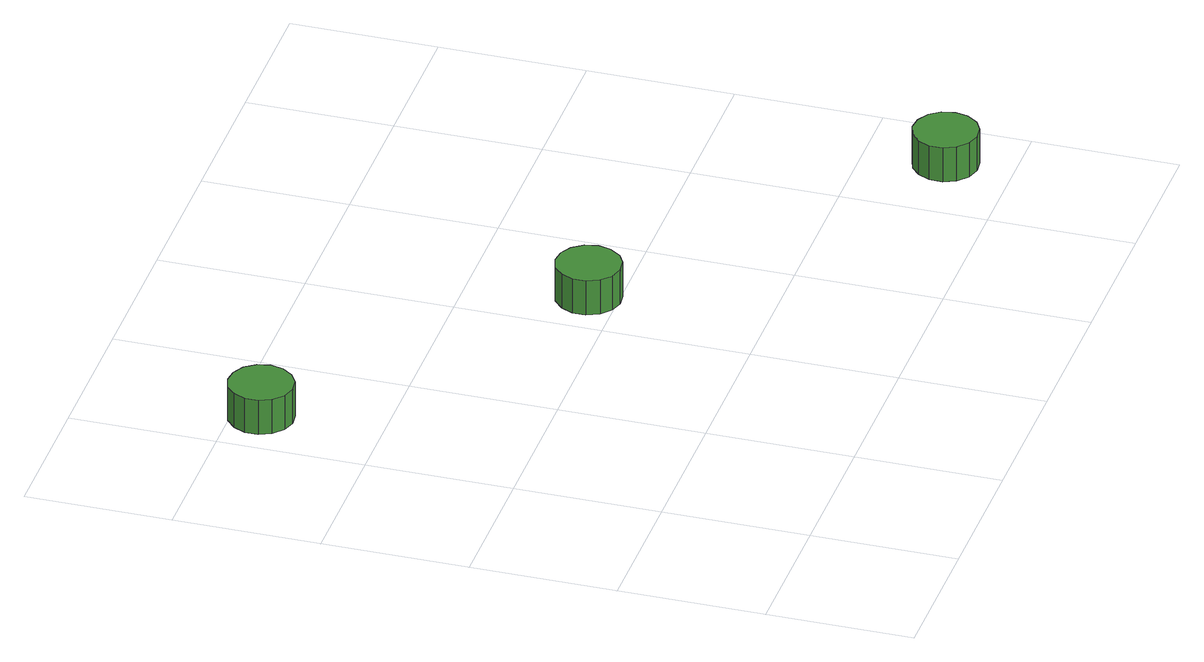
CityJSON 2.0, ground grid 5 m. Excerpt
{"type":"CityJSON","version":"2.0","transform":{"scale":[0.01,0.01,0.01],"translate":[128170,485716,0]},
"CityObjects":{
"tree1":{"type":"SolitaryVegetationObject","attributes":{"function":"something"},"geometry":[{"type":"MultiSurface","lod":"1","boundaries":[[[0,1,2,3,4,5,6,7,8,9,10,11,12,13,14]],[[15,16,17,18,19,20,21,22,23,24,25,26,27,28,29]],[[0,29,28,1]],[[1,28,27,2]],[[2,27,26,3]],[[3,26,25,4]],[[4,25,24,5]],[[5,24,23,6]],[[6,23,22,7]],[[7,22,21,8]],[[8,21,20,9]],[[9,20,19,10]],[[10,19,18,11]],[[11,18,17,12]],[[12,17,16,13]],[[13,16,15,14]],[[14,15,29,0]]]}]},
"tree2":{"type":"SolitaryVegetationObject","attributes":{"function":"something"},"geometry":[{"type":"MultiSurface","lod":"1","boundaries":[[[30,31,32,33,34,35,36,37,38,39,40,41,42,43,44]],[[45,46,47,48,49,50,51,52,53,54,55,56,57,58,59]],[[30,59,58,31]],[[31,58,57,32]],[[32,57,56,33]],[[33,56,55,34]],[[34,55,54,35]],[[35,54,53,36]],[[36,53,52,37]],[[37,52,51,38]],[[38,51,50,39]],[[39,50,49,40]],[[40,49,48,41]],[[41,48,47,42]],[[42,47,46,43]],[[43,46,45,44]],[[44,45,59,30]]]}]},
"tree3":{"type":"SolitaryVegetationObject","attributes":{"function":"something"},"geometry":[{"type":"MultiSurface","lod":"1","boundaries":[[[60,61,62,63,64,65,66,67,68,69,70,71,72,73,74]],[[75,76,77,78,79,80,81,82,83,84,85,86,87,88,89]],[[60,89,88,61]],[[61,88,87,62]],[[62,87,86,63]],[[63,86,85,64]],[[64,85,84,65]],[[65,84,83,66]],[[66,83,82,67]],[[67,82,81,68]],[[68,81,80,69]],[[69,80,79,70]],[[70,79,78,71]],[[71,78,77,72]],[[72,77,76,73]],[[73,76,75,74]],[[74,75,89,60]]]}]}
},
"vertices":[
[300,1907,185],[290,1951,185],[263,1989,185],[223,2011,185],[178,2016,185],[134,2002,185],[100,1971,185],[81,1929,185],[81,1884,185],[100,1842,185],[134,1811,185],[178,1797,185],[223,1802,185],[263,1825,185],[290,1862,185],[290,1862,56],[263,1825,56],[223,1802,56],[178,1797,56],[134,1811,56],[100,1842,56],[81,1884,56],[81,1929,56],[100,1971,56],[134,2002,56],[178,2016,56],[223,2011,56],[263,1989,56],[290,1951,56],[300,1907,56],
[1222,1078,235],[1212,1123,235],[1185,1160,235],[1145,1183,235],[1100,1188,235],[1056,1174,235],[1022,1143,235],[1003,1101,235],[1003,1055,235],[1022,1013,235],[1056,983,235],[1100,968,235],[1145,973,235],[1185,996,235],[1212,1033,235],[1212,1033,106],[1185,996,106],[1145,973,106],[1100,968,106],[1056,983,106],[1022,1013,106],[1003,1055,106],[1003,1101,106],[1022,1143,106],[1056,1174,106],[1100,1188,106],[1145,1183,106],[1185,1160,106],[1212,1123,106],[1222,1078,106],
[2252,182,284],[2243,227,284],[2216,264,284],[2176,287,284],[2130,292,284],[2087,278,284],[2053,247,284],[2034,205,284],[2034,160,284],[2053,118,284],[2087,87,284],[2130,73,284],[2176,78,284],[2216,100,284],[2243,138,284],[2243,138,155],[2216,100,155],[2176,78,155],[2130,73,155],[2087,87,155],[2053,118,155],[2034,160,155],[2034,205,155],[2053,247,155],[2087,278,155],[2130,292,155],[2176,287,155],[2216,264,155],[2243,227,155],[2252,182,155]
]}
